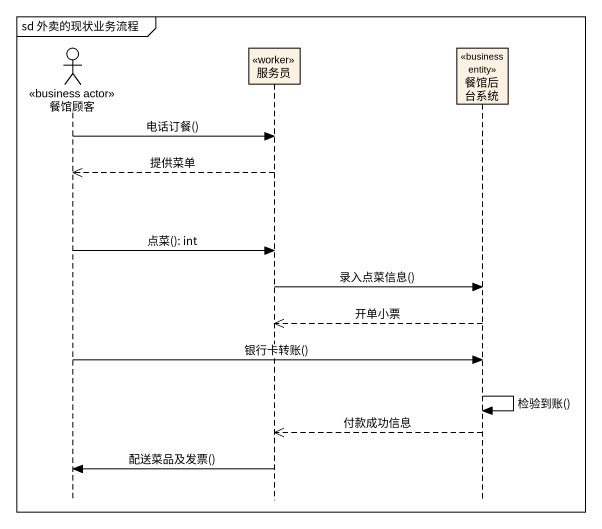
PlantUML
@startuml
mainframe sd 外卖的现状业务流程
hide footbox
actor 餐馆顾客 <<business actor>>
participant 服务员 <<worker>>
participant 餐馆后台系统 <<business entity>>

餐馆顾客 -> 服务员 : 电话订餐()
服务员 -->> 餐馆顾客 : 提供菜单
餐馆顾客 -> 服务员 : 点菜(): int
服务员 -> 餐馆后台系统 : 录入点菜信息()
餐馆后台系统 -->> 服务员 : 开单小票
餐馆顾客 -> 餐馆后台系统 : 银行卡转账()
餐馆后台系统 -> 餐馆后台系统 : 检验到账()
餐馆后台系统 -->> 服务员 : 付款成功信息
服务员 -> 餐馆顾客 : 配送菜品及发票()
@enduml
